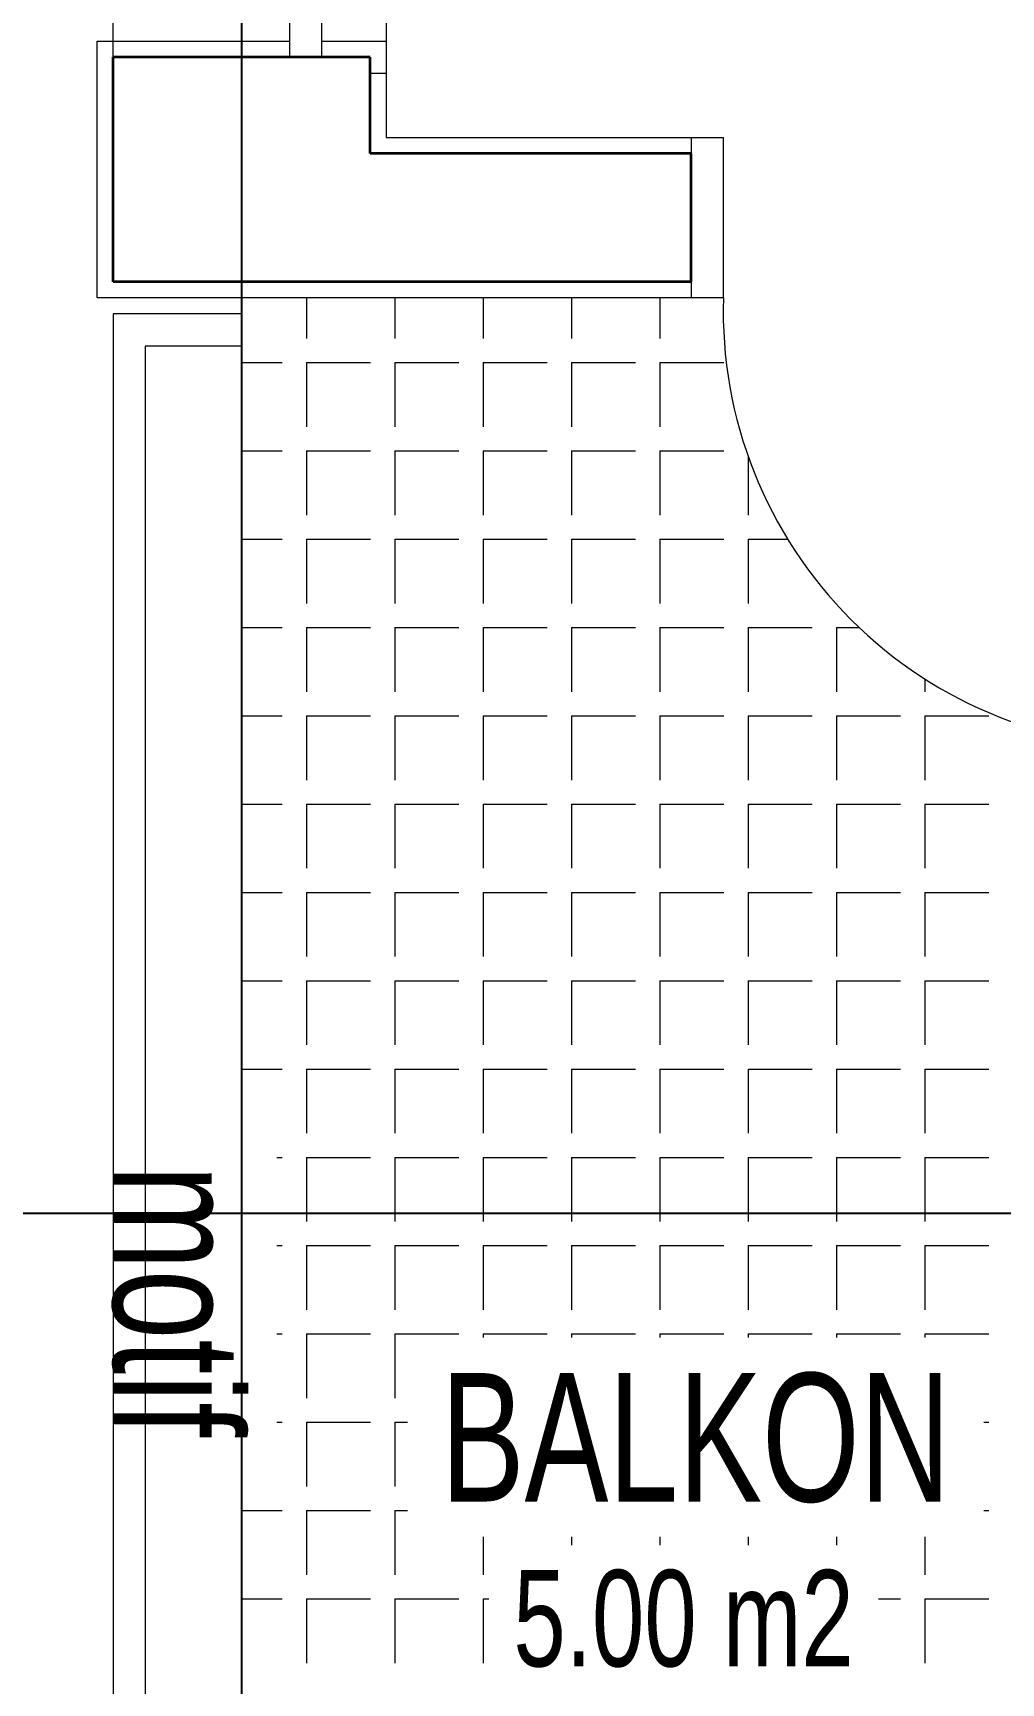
# Model space of a CAD drawing. Header units: inches. Extents: x -7543 to -822, y 102837 to 190349.
# Drawn here: x -831.6544 to -831.6242, y 102836.7978 to 102836.8492 of the extents above; entities that cross this region are included whole.
import ezdxf

# ---------------------------------------------------------------- set-up
doc = ezdxf.new("R2010")
doc.units = ezdxf.units.IN
doc.header["$MEASUREMENT"] = 0
doc.linetypes.add('DASHDOTX2', pattern=[2, 1, -0.5, 0, -0.5])
doc.layers.get('Defpoints').update_dxf_attribs({"lineweight": 25})
for name, color, linetype, lineweight in [('AKS', 1, 'Continuous', 25), ('İZ DÜŞÜM', 253, 'Continuous', 20), ('SIVA', 150, 'Continuous', 15), ('YAZI', 7, 'Continuous', 25)]:
    doc.layers.add(name, color=color, linetype=linetype, lineweight=lineweight)
for name, color, linetype, lineweight, true_color in [('BALKON', 7, 'Continuous', 20, 0xffaaa9), ('DUVAR', 7, 'Continuous', 35, 0xfc4642), ('KAPI', 7, 'Continuous', 18, 0xffb360), ('PENCERE', 7, 'Continuous', 18, 0xffb360)]:
    doc.layers.add(name, color=color, linetype=linetype, lineweight=lineweight, true_color=true_color)
doc.styles.add('arıal', font='arial.ttf', dxfattribs={"width": 0.7})

msp = doc.modelspace()

# ---------------------------------------------------------------- linework, layer by layer
at = {"layer": 'AKS', "linetype": 'DASHDOTX2', "ltscale": 10}
msp.add_line((-831.6986646402642, 102836.8124307916), (-831.3280608453938, 102836.8124307916), dxfattribs=at)
at = {"layer": 'BALKON'}
for p, q in [((-831.647877394348, 102836.8404307916), (-831.651877394348, 102836.8404307916)), ((-831.651877394348, 102836.8404307916), (-831.651877394348, 102836.7874307916)), ((-831.647877394348, 102836.8404307916), (-831.647877394348, 102836.7874307916)), ((-831.647877394348, 102836.8394307916), (-831.6508773943481, 102836.8394307916)), ((-831.6508773943481, 102836.8394307916), (-831.6508773943481, 102836.7874307916))]:
    msp.add_line(p, q, dxfattribs=at)
at = {"layer": 'Defpoints', "color": 4}
for p, q in [((-831.647877394348, 102836.9664307916), (-831.647877394348, 102836.8404307916)), ((-831.647877394348, 102836.8404307916), (-831.647877394348, 102836.7874307916))]:
    msp.add_line(p, q, dxfattribs=at)
at = {"layer": 'DUVAR'}
for p, q in [((-831.651877394348, 102836.8414307916), (-831.651877394348, 102836.8484307916)), ((-831.643877394348, 102836.8484307916), (-831.651877394348, 102836.8484307916)), ((-831.643877394348, 102836.8454307916), (-831.643877394348, 102836.8484307916)), ((-831.633877394348, 102836.8454307916), (-831.643877394348, 102836.8454307916)), ((-831.633877394348, 102836.8454307916), (-831.643877394348, 102836.8454307916)), ((-831.633877394348, 102836.8414307916), (-831.633877394348, 102836.8454307916)), ((-831.633877394348, 102836.8414307916), (-831.651877394348, 102836.8414307916))]:
    msp.add_line(p, q, dxfattribs=at)
at = {"layer": 'İZ DÜŞÜM'}
for p, q in [((-831.645859384586, 102836.8409307916), (-831.645859384586, 102836.8396687661)), ((-831.643109384586, 102836.8409307916), (-831.643109384586, 102836.8396687661)), ((-831.640359384586, 102836.8409307916), (-831.640359384586, 102836.8396687661)), ((-831.637609384586, 102836.8409307916), (-831.637609384586, 102836.8396687661)), ((-831.634859384586, 102836.8409307916), (-831.634859384586, 102836.8396687661)), ((-831.647877394348, 102836.8389187661), (-831.6466093845859, 102836.8389187661)), ((-831.645859384586, 102836.8389187661), (-831.645859384586, 102836.8369187661)), ((-831.645859384586, 102836.8389187661), (-831.643859384586, 102836.8389187661)), ((-831.643109384586, 102836.8389187661), (-831.643109384586, 102836.8369187661)), ((-831.643109384586, 102836.8389187661), (-831.6411093845859, 102836.8389187661)), ((-831.640359384586, 102836.8389187661), (-831.640359384586, 102836.8369187661)), ((-831.640359384586, 102836.8389187661), (-831.6383593845859, 102836.8389187661)), ((-831.637609384586, 102836.8389187661), (-831.637609384586, 102836.8369187661)), ((-831.637609384586, 102836.8389187661), (-831.6356093845859, 102836.8389187661)), ((-831.634859384586, 102836.8389187661), (-831.634859384586, 102836.8369187661)), ((-831.634859384586, 102836.8389187661), (-831.6328593845859, 102836.8389187661)), ((-831.647877394348, 102836.8361687661), (-831.6466093845859, 102836.8361687661)), ((-831.645859384586, 102836.8361687661), (-831.645859384586, 102836.8341687661)), ((-831.645859384586, 102836.8361687661), (-831.643859384586, 102836.8361687661)), ((-831.643109384586, 102836.8361687661), (-831.643109384586, 102836.8341687661)), ((-831.643109384586, 102836.8361687661), (-831.6411093845859, 102836.8361687661)), ((-831.640359384586, 102836.8361687661), (-831.640359384586, 102836.8341687661)), ((-831.640359384586, 102836.8361687661), (-831.6383593845859, 102836.8361687661)), ((-831.637609384586, 102836.8361687661), (-831.637609384586, 102836.8341687661)), ((-831.637609384586, 102836.8361687661), (-831.6356093845859, 102836.8361687661)), ((-831.634859384586, 102836.8361687661), (-831.634859384586, 102836.8341687661)), ((-831.634859384586, 102836.8361687661), (-831.6328593845859, 102836.8361687661)), ((-831.6321093845859, 102836.8360075155), (-831.6321093845859, 102836.8341687661)), ((-831.647877394348, 102836.8334187661), (-831.6466093845859, 102836.8334187661)), ((-831.645859384586, 102836.8334187661), (-831.645859384586, 102836.8314187661)), ((-831.645859384586, 102836.8334187661), (-831.643859384586, 102836.8334187661)), ((-831.643109384586, 102836.8334187661), (-831.643109384586, 102836.8314187661)), ((-831.643109384586, 102836.8334187661), (-831.6411093845859, 102836.8334187661)), ((-831.640359384586, 102836.8334187661), (-831.640359384586, 102836.8314187661)), ((-831.640359384586, 102836.8334187661), (-831.6383593845859, 102836.8334187661)), ((-831.637609384586, 102836.8334187661), (-831.637609384586, 102836.8314187661)), ((-831.637609384586, 102836.8334187661), (-831.6356093845859, 102836.8334187661)), ((-831.634859384586, 102836.8334187661), (-831.634859384586, 102836.8314187661)), ((-831.634859384586, 102836.8334187661), (-831.6328593845859, 102836.8334187661)), ((-831.6321093845859, 102836.8334187661), (-831.6321093845859, 102836.8314187661)), ((-831.6321093845859, 102836.8334187661), (-831.6308764931989, 102836.8334187661)), ((-831.647877394348, 102836.8306687661), (-831.6466093845859, 102836.8306687661)), ((-831.645859384586, 102836.8306687661), (-831.645859384586, 102836.8286687661)), ((-831.645859384586, 102836.8306687661), (-831.643859384586, 102836.8306687661)), ((-831.643109384586, 102836.8306687661), (-831.643109384586, 102836.8286687661)), ((-831.643109384586, 102836.8306687661), (-831.6411093845859, 102836.8306687661)), ((-831.640359384586, 102836.8306687661), (-831.640359384586, 102836.8286687661)), ((-831.640359384586, 102836.8306687661), (-831.6383593845859, 102836.8306687661)), ((-831.637609384586, 102836.8306687661), (-831.637609384586, 102836.8286687661)), ((-831.637609384586, 102836.8306687661), (-831.6356093845859, 102836.8306687661)), ((-831.634859384586, 102836.8306687661), (-831.634859384586, 102836.8286687661)), ((-831.634859384586, 102836.8306687661), (-831.6328593845859, 102836.8306687661)), ((-831.6321093845859, 102836.8306687661), (-831.6321093845859, 102836.8286687661)), ((-831.6321093845859, 102836.8306687661), (-831.6301093845859, 102836.8306687661)), ((-831.629359384586, 102836.8306687661), (-831.629359384586, 102836.8286687661)), ((-831.6293593845859, 102836.8306687661), (-831.6286507851026, 102836.8306687661)), ((-831.6266093845859, 102836.8290694688), (-831.6266093845859, 102836.8286687661)), ((-831.647877394348, 102836.8279187661), (-831.6466093845859, 102836.8279187661)), ((-831.645859384586, 102836.8279187661), (-831.645859384586, 102836.8259187661)), ((-831.645859384586, 102836.8279187661), (-831.643859384586, 102836.8279187661)), ((-831.643109384586, 102836.8279187661), (-831.643109384586, 102836.8259187661)), ((-831.643109384586, 102836.8279187661), (-831.6411093845859, 102836.8279187661)), ((-831.640359384586, 102836.8279187661), (-831.640359384586, 102836.8259187661)), ((-831.640359384586, 102836.8279187661), (-831.6383593845859, 102836.8279187661)), ((-831.637609384586, 102836.8279187661), (-831.637609384586, 102836.8259187661)), ((-831.637609384586, 102836.8279187661), (-831.6356093845859, 102836.8279187661)), ((-831.634859384586, 102836.8279187661), (-831.634859384586, 102836.8259187661)), ((-831.634859384586, 102836.8279187661), (-831.6328593845859, 102836.8279187661)), ((-831.6321093845859, 102836.8279187661), (-831.6321093845859, 102836.8259187661)), ((-831.6321093845859, 102836.8279187661), (-831.6301093845859, 102836.8279187661)), ((-831.629359384586, 102836.8279187661), (-831.629359384586, 102836.8259187661)), ((-831.6293593845859, 102836.8279187661), (-831.6273593845859, 102836.8279187661)), ((-831.6266093845859, 102836.8279187661), (-831.6266093845859, 102836.8259187661)), ((-831.6266093845859, 102836.8279187661), (-831.6246093845859, 102836.8279187661)), ((-831.647877394348, 102836.8251687661), (-831.6466093845859, 102836.8251687661)), ((-831.645859384586, 102836.8251687661), (-831.645859384586, 102836.8231687661)), ((-831.645859384586, 102836.8251687661), (-831.643859384586, 102836.8251687661)), ((-831.643109384586, 102836.8251687661), (-831.643109384586, 102836.8231687661)), ((-831.643109384586, 102836.8251687661), (-831.6411093845859, 102836.8251687661)), ((-831.640359384586, 102836.8251687661), (-831.640359384586, 102836.8231687661)), ((-831.640359384586, 102836.8251687661), (-831.6383593845859, 102836.8251687661)), ((-831.637609384586, 102836.8251687661), (-831.637609384586, 102836.8231687661)), ((-831.637609384586, 102836.8251687661), (-831.6356093845859, 102836.8251687661)), ((-831.634859384586, 102836.8251687661), (-831.634859384586, 102836.8231687661)), ((-831.634859384586, 102836.8251687661), (-831.6328593845859, 102836.8251687661)), ((-831.6321093845859, 102836.8251687661), (-831.6321093845859, 102836.8231687661)), ((-831.6321093845859, 102836.8251687661), (-831.6301093845859, 102836.8251687661)), ((-831.629359384586, 102836.8251687661), (-831.629359384586, 102836.8231687661)), ((-831.6293593845859, 102836.8251687661), (-831.6273593845859, 102836.8251687661)), ((-831.6266093845859, 102836.8251687661), (-831.6266093845859, 102836.8231687661)), ((-831.6266093845859, 102836.8251687661), (-831.6246093845859, 102836.8251687661)), ((-831.647877394348, 102836.8224187661), (-831.6466093845859, 102836.8224187661)), ((-831.645859384586, 102836.8224187661), (-831.645859384586, 102836.8204187661)), ((-831.645859384586, 102836.8224187661), (-831.643859384586, 102836.8224187661)), ((-831.643109384586, 102836.8224187661), (-831.643109384586, 102836.8204187661)), ((-831.643109384586, 102836.8224187661), (-831.6411093845859, 102836.8224187661)), ((-831.640359384586, 102836.8224187661), (-831.640359384586, 102836.8204187661)), ((-831.640359384586, 102836.8224187661), (-831.6383593845859, 102836.8224187661)), ((-831.637609384586, 102836.8224187661), (-831.637609384586, 102836.8204187661)), ((-831.637609384586, 102836.8224187661), (-831.6356093845859, 102836.8224187661)), ((-831.634859384586, 102836.8224187661), (-831.634859384586, 102836.8204187661)), ((-831.634859384586, 102836.8224187661), (-831.6328593845859, 102836.8224187661)), ((-831.6321093845859, 102836.8224187661), (-831.6321093845859, 102836.8204187661)), ((-831.6321093845859, 102836.8224187661), (-831.6301093845859, 102836.8224187661)), ((-831.629359384586, 102836.8224187661), (-831.629359384586, 102836.8204187661)), ((-831.6293593845859, 102836.8224187661), (-831.6273593845859, 102836.8224187661)), ((-831.6266093845859, 102836.8224187661), (-831.6266093845859, 102836.8204187661)), ((-831.6266093845859, 102836.8224187661), (-831.6246093845859, 102836.8224187661)), ((-831.647877394348, 102836.8196687661), (-831.6466093845859, 102836.8196687661)), ((-831.645859384586, 102836.8196687661), (-831.645859384586, 102836.8176687661)), ((-831.645859384586, 102836.8196687661), (-831.643859384586, 102836.8196687661)), ((-831.643109384586, 102836.8196687661), (-831.643109384586, 102836.8176687661)), ((-831.643109384586, 102836.8196687661), (-831.6411093845859, 102836.8196687661)), ((-831.640359384586, 102836.8196687661), (-831.640359384586, 102836.8176687661)), ((-831.640359384586, 102836.8196687661), (-831.6383593845859, 102836.8196687661)), ((-831.637609384586, 102836.8196687661), (-831.637609384586, 102836.8176687661)), ((-831.637609384586, 102836.8196687661), (-831.6356093845859, 102836.8196687661)), ((-831.634859384586, 102836.8196687661), (-831.634859384586, 102836.8176687661)), ((-831.634859384586, 102836.8196687661), (-831.6328593845859, 102836.8196687661)), ((-831.6321093845859, 102836.8196687661), (-831.6321093845859, 102836.8176687661)), ((-831.6321093845859, 102836.8196687661), (-831.6301093845859, 102836.8196687661)), ((-831.629359384586, 102836.8196687661), (-831.629359384586, 102836.8176687661)), ((-831.6293593845859, 102836.8196687661), (-831.6273593845859, 102836.8196687661)), ((-831.6266093845859, 102836.8196687661), (-831.6266093845859, 102836.8176687661)), ((-831.6266093845859, 102836.8196687661), (-831.6246093845859, 102836.8196687661)), ((-831.647877394348, 102836.8169187661), (-831.6466093845859, 102836.8169187661)), ((-831.645859384586, 102836.8169187661), (-831.645859384586, 102836.8149187661)), ((-831.645859384586, 102836.8169187661), (-831.643859384586, 102836.8169187661)), ((-831.643109384586, 102836.8169187661), (-831.643109384586, 102836.8149187661)), ((-831.643109384586, 102836.8169187661), (-831.6411093845859, 102836.8169187661)), ((-831.640359384586, 102836.8169187661), (-831.640359384586, 102836.8149187661)), ((-831.640359384586, 102836.8169187661), (-831.6383593845859, 102836.8169187661)), ((-831.637609384586, 102836.8169187661), (-831.637609384586, 102836.8149187661)), ((-831.637609384586, 102836.8169187661), (-831.6356093845859, 102836.8169187661)), ((-831.634859384586, 102836.8169187661), (-831.634859384586, 102836.8149187661)), ((-831.634859384586, 102836.8169187661), (-831.6328593845859, 102836.8169187661)), ((-831.6321093845859, 102836.8169187661), (-831.6321093845859, 102836.8149187661)), ((-831.6321093845859, 102836.8169187661), (-831.6301093845859, 102836.8169187661)), ((-831.629359384586, 102836.8169187661), (-831.629359384586, 102836.8149187661)), ((-831.6293593845859, 102836.8169187661), (-831.6273593845859, 102836.8169187661)), ((-831.6266093845859, 102836.8169187661), (-831.6266093845859, 102836.8149187661)), ((-831.6266093845859, 102836.8169187661), (-831.6246093845859, 102836.8169187661)), ((-831.6467757572402, 102836.8141687661), (-831.6466093845859, 102836.8141687661)), ((-831.645859384586, 102836.8141687661), (-831.645859384586, 102836.8121687661)), ((-831.645859384586, 102836.8141687661), (-831.643859384586, 102836.8141687661)), ((-831.643109384586, 102836.8141687661), (-831.643109384586, 102836.8121687661)), ((-831.643109384586, 102836.8141687661), (-831.6411093845859, 102836.8141687661)), ((-831.640359384586, 102836.8141687661), (-831.640359384586, 102836.8121687661)), ((-831.640359384586, 102836.8141687661), (-831.6383593845859, 102836.8141687661)), ((-831.637609384586, 102836.8141687661), (-831.637609384586, 102836.8121687661)), ((-831.637609384586, 102836.8141687661), (-831.6356093845859, 102836.8141687661)), ((-831.634859384586, 102836.8141687661), (-831.634859384586, 102836.8121687661)), ((-831.634859384586, 102836.8141687661), (-831.6328593845859, 102836.8141687661)), ((-831.6321093845859, 102836.8141687661), (-831.6321093845859, 102836.8121687661)), ((-831.6321093845859, 102836.8141687661), (-831.6301093845859, 102836.8141687661)), ((-831.629359384586, 102836.8141687661), (-831.629359384586, 102836.8121687661)), ((-831.6293593845859, 102836.8141687661), (-831.6273593845859, 102836.8141687661)), ((-831.6266093845859, 102836.8141687661), (-831.6266093845859, 102836.8121687661)), ((-831.6266093845859, 102836.8141687661), (-831.6246093845859, 102836.8141687661)), ((-831.6467757572402, 102836.8114187661), (-831.6466093845859, 102836.8114187661)), ((-831.645859384586, 102836.8114187661), (-831.645859384586, 102836.8094187661)), ((-831.645859384586, 102836.8114187661), (-831.643859384586, 102836.8114187661)), ((-831.643109384586, 102836.8114187661), (-831.643109384586, 102836.8094187661)), ((-831.643109384586, 102836.8114187661), (-831.6411093845859, 102836.8114187661)), ((-831.640359384586, 102836.8114187661), (-831.640359384586, 102836.8094187661)), ((-831.640359384586, 102836.8114187661), (-831.6383593845859, 102836.8114187661)), ((-831.637609384586, 102836.8114187661), (-831.637609384586, 102836.8094187661)), ((-831.637609384586, 102836.8114187661), (-831.6356093845859, 102836.8114187661)), ((-831.634859384586, 102836.8114187661), (-831.634859384586, 102836.8094187661)), ((-831.634859384586, 102836.8114187661), (-831.6328593845859, 102836.8114187661)), ((-831.6321093845859, 102836.8114187661), (-831.6321093845859, 102836.8094187661)), ((-831.6321093845859, 102836.8114187661), (-831.6301093845859, 102836.8114187661)), ((-831.629359384586, 102836.8114187661), (-831.629359384586, 102836.8094187661)), ((-831.6293593845859, 102836.8114187661), (-831.6273593845859, 102836.8114187661)), ((-831.6266093845859, 102836.8114187661), (-831.6266093845859, 102836.8094187661)), ((-831.6266093845859, 102836.8114187661), (-831.6246093845859, 102836.8114187661)), ((-831.6467757572402, 102836.8086687661), (-831.6466093845859, 102836.8086687661)), ((-831.645859384586, 102836.8086687661), (-831.645859384586, 102836.8066687661)), ((-831.645859384586, 102836.8086687661), (-831.643859384586, 102836.8086687661)), ((-831.643109384586, 102836.8086687661), (-831.643109384586, 102836.8066687661)), ((-831.643109384586, 102836.8086687661), (-831.6411093845859, 102836.8086687661)), ((-831.640359384586, 102836.8086687661), (-831.640359384586, 102836.8085565702)), ((-831.640359384586, 102836.8086687661), (-831.6383593845859, 102836.8086687661)), ((-831.637609384586, 102836.8086687661), (-831.637609384586, 102836.8085565702)), ((-831.637609384586, 102836.8086687661), (-831.6356093845859, 102836.8086687661)), ((-831.634859384586, 102836.8086687661), (-831.634859384586, 102836.8085565702)), ((-831.634859384586, 102836.8086687661), (-831.6328593845859, 102836.8086687661)), ((-831.6321093845859, 102836.8086687661), (-831.6321093845859, 102836.8085565702)), ((-831.6321093845859, 102836.8086687661), (-831.6301093845859, 102836.8086687661)), ((-831.629359384586, 102836.8086687661), (-831.629359384586, 102836.8085565702)), ((-831.6293593845859, 102836.8086687661), (-831.6273593845859, 102836.8086687661)), ((-831.6266093845859, 102836.8086687661), (-831.6266093845859, 102836.8085565702)), ((-831.6266093845859, 102836.8086687661), (-831.6246093845859, 102836.8086687661)), ((-831.6467757572402, 102836.8059187661), (-831.6466093845859, 102836.8059187661)), ((-831.645859384586, 102836.8059187661), (-831.645859384586, 102836.8039187661)), ((-831.645859384586, 102836.8059187661), (-831.643859384586, 102836.8059187661)), ((-831.643109384586, 102836.8059187661), (-831.643109384586, 102836.8039187661)), ((-831.643109384586, 102836.8059187661), (-831.6427093150025, 102836.8059187661)), ((-831.6247698879903, 102836.8059187661), (-831.6246093845859, 102836.8059187661)), ((-831.647877394348, 102836.8031687661), (-831.6466093845859, 102836.8031687661)), ((-831.645859384586, 102836.8031687661), (-831.645859384586, 102836.8011687661)), ((-831.645859384586, 102836.8031687661), (-831.643859384586, 102836.8031687661)), ((-831.643109384586, 102836.8031687661), (-831.643109384586, 102836.8011687661)), ((-831.643109384586, 102836.8031687661), (-831.6427093150025, 102836.8031687661)), ((-831.6247698879903, 102836.8031687661), (-831.6246093845859, 102836.8031687661)), ((-831.640359384586, 102836.802347839), (-831.640359384586, 102836.8011687661)), ((-831.637609384586, 102836.802347839), (-831.637609384586, 102836.8020952803)), ((-831.634859384586, 102836.802347839), (-831.634859384586, 102836.8020952803)), ((-831.6321093845859, 102836.802347839), (-831.6321093845859, 102836.8020952803)), ((-831.629359384586, 102836.802347839), (-831.629359384586, 102836.8020952803)), ((-831.6266093845859, 102836.802347839), (-831.6266093845859, 102836.8011687661)), ((-831.647877394348, 102836.8004187661), (-831.6466093845859, 102836.8004187661)), ((-831.645859384586, 102836.8004187661), (-831.645859384586, 102836.7984187661)), ((-831.645859384586, 102836.8004187661), (-831.643859384586, 102836.8004187661)), ((-831.643109384586, 102836.8004187661), (-831.643109384586, 102836.7984187661)), ((-831.643109384586, 102836.8004187661), (-831.6411093845859, 102836.8004187661)), ((-831.640359384586, 102836.8004187661), (-831.640359384586, 102836.7984187661)), ((-831.640359384586, 102836.8004187661), (-831.6401814369857, 102836.8004187661)), ((-831.6280494451712, 102836.8004187661), (-831.6273593845859, 102836.8004187661)), ((-831.6266093845859, 102836.8004187661), (-831.6266093845859, 102836.7984187661)), ((-831.6266093845859, 102836.8004187661), (-831.6246093845859, 102836.8004187661))]:
    msp.add_line(p, q, dxfattribs=at)
at = {"layer": 'KAPI'}
for p, q in [((-831.633877394348, 102836.8459307916), (-831.632877394348, 102836.8459307916)), ((-831.633877394348, 102836.8459307916), (-831.633877394348, 102836.8409307916)), ((-831.632877394348, 102836.8409307916), (-831.632877394348, 102836.8459307916)), ((-831.632877394348, 102836.8409307916), (-831.633877394348, 102836.8409307916))]:
    msp.add_line(p, q, dxfattribs=at)
msp.add_arc((-831.619277394348, 102836.8405307916), 0.01360588108135596, 178.3153156342386, 271.6846843180342, dxfattribs=at)
at = {"layer": 'PENCERE'}
for p, q in [((-831.643377394348, 102836.9029307916), (-831.643377394348, 102836.8479307916)), ((-831.651877394348, 102836.8484307916), (-831.651877394348, 102836.9024307916)), ((-831.6463773943481, 102836.8484307916), (-831.6463773943481, 102836.9024307916)), ((-831.6453773943481, 102836.8484307916), (-831.6453773943481, 102836.9024307916)), ((-831.643877394348, 102836.8479307916), (-831.643377394348, 102836.8479307916))]:
    msp.add_line(p, q, dxfattribs=at)
at = {"layer": 'SIVA'}
for p, q in [((-831.652377394348, 102836.8409307916), (-831.652377394348, 102836.8489307916)), ((-831.652377394348, 102836.8489307916), (-831.6463773943481, 102836.8489307916)), ((-831.6453773943481, 102836.8489307916), (-831.643377394348, 102836.8489307916)), ((-831.643377394348, 102836.8489307916), (-831.643377394348, 102836.8459307916)), ((-831.643377394348, 102836.8459307916), (-831.633877394348, 102836.8459307916)), ((-831.633877394348, 102836.8409307916), (-831.652377394348, 102836.8409307916))]:
    msp.add_line(p, q, dxfattribs=at)

# ---------------------------------------------------------------- texts
at = {"layer": 'YAZI', "style": 'arıal', "width": 0.7}
msp.add_text('motif', height=0.004, rotation=270, dxfattribs=at).set_placement((-831.651877394348, 102836.8139307916))
for s, height, p in [('BALKON', 0.004, (-831.6416745264623, 102836.8034508403)), ('5.00 m2', 0.003, (-831.6394155775041, 102836.7983171425, -0.011684))]:
    msp.add_text(s, height=height, dxfattribs=at).set_placement(p)

doc.saveas('drawing.dxf')
